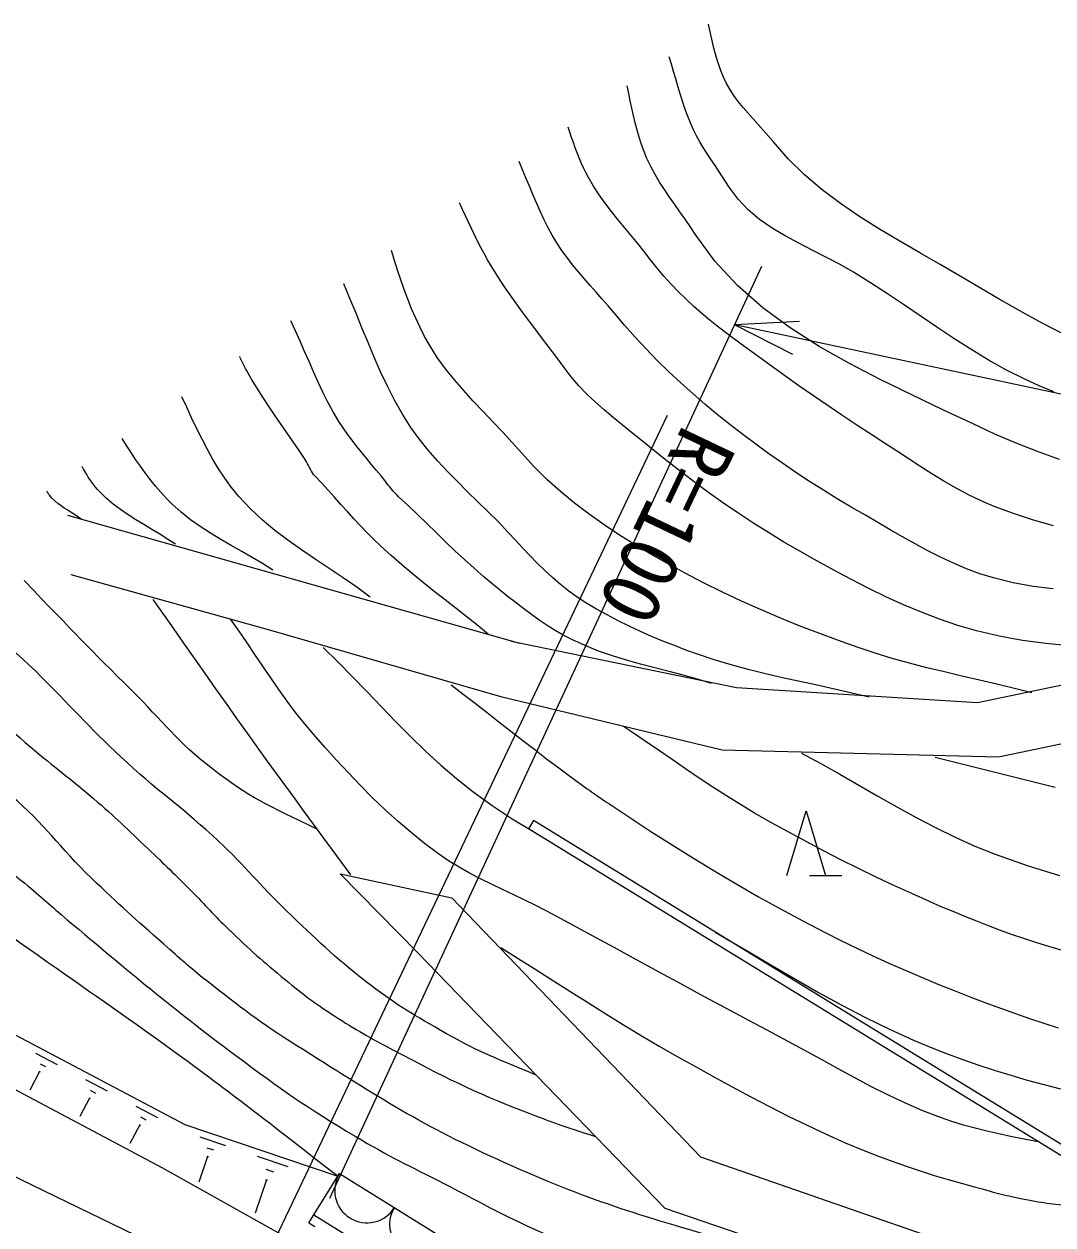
# Model space of a CAD drawing. Units: millimetres, scale not verified. Extents: x 40000 to 680000, y 20000 to 380000.
# Drawn here: x 380800 to 412614, y 291870 to 329015 of the extents above; entities that cross this region are included whole.
import ezdxf
from ezdxf.enums import TextEntityAlignment as Align

# ---------------------------------------------------------------- set-up
doc = ezdxf.new("R2010")
doc.units = ezdxf.units.MM
doc.header["$LTSCALE"] = 1000
doc.linetypes.add('CHAIN', pattern=[18.5, 12, -1.5, 3.5, -1.5])
for name, color, linetype, lineweight in [('M-BGD', 7, 'Continuous', 25), ('M-BMK', 2, 'CHAIN', 13), ('M-STR-HTXT', 7, 'Continuous', 13)]:
    doc.layers.add(name, color=color, linetype=linetype, lineweight=lineweight)
doc.styles.add('ＭＳ ゴシック', font='')
doc.styles.get('ＭＳ ゴシック').set_extended_font_data('MS Gothic')

msp = doc.modelspace()

# ---------------------------------------------------------------- linework, layer by layer
at = {"layer": 'M-BGD'}
for p, q in [((387805, 289832), (400696, 316921)), ((396129, 309857), (382159, 313809)), ((388354, 310281), (382254, 311977)), ((395582, 308195), (388354, 310281)), ((402826, 308479), (395862, 309912)), ((420512, 310158), (410282, 308019)), ((410282, 308019), (402826, 308479)), ((420586, 308359), (410932, 306340)), ((402389, 306551), (395582, 308195)), ((410932, 306340), (402389, 306551)), ((397706, 305729), (398213, 305363)), ((404382, 302682), (404982, 304682)), ((404982, 304682), (405582, 302682)), ((396557, 304376), (396400, 304121)), ((413547, 293945), (396557, 304376)), ((413452, 293651), (396400, 304121)), ((392975, 300289), (390579, 302728)), ((390579, 302728), (394027, 301992)), ((405082, 302682), (406082, 302682)), ((401727, 293971), (394027, 301992)), ((400623, 292377), (392975, 300289)), ((377581, 299309), (385767, 294973)), ((377581, 299309), (385767, 294973)), ((381158, 297189), (381820, 296838)), ((378508, 297121), (385065, 293648)), ((381301, 296858), (381467, 296770)), ((381278, 296615), (380974, 296041)), ((381258, 296626), (381299, 296604)), ((382704, 296369), (383367, 296018)), ((382825, 295796), (382521, 295222)), ((382804, 295807), (382846, 295785)), ((382847, 296039), (383013, 295951)), ((384255, 295548), (384923, 295194)), ((384377, 294971), (384066, 294385)), ((384356, 294982), (384398, 294960)), ((384399, 295215), (384566, 295127)), ((385767, 294973), (390500, 293375)), ((386239, 294595), (387028, 294330)), ((386455, 294259), (386653, 294193)), ((386475, 293989), (386207, 293193)), ((386450, 293997), (386499, 293981)), ((388012, 294000), (388960, 293681)), ((408815, 291499), (401727, 293971)), ((385065, 293648), (389440, 291193)), ((388272, 293596), (388509, 293516)), ((389605, 291934), (390554, 293463)), ((390554, 293463), (395366, 290478)), ((388295, 293271), (387947, 292237)), ((388265, 293281), (388324, 293261)), ((407920, 289893), (400623, 292377)), ((389763, 292189), (394714, 289117)), ((389605, 291934), (389791, 291818))]:
    msp.add_line(p, q, dxfattribs=at)
for points in [[(412988, 319399), (412574, 319609), (412163, 319826), (411756, 320049), (411351, 320276), (410948, 320508), (410546, 320742), (410146, 320978), (409746, 321214), (409127, 321575), (408502, 321934), (407875, 322297), (407253, 322668), (406643, 323054), (406049, 323460), (405478, 323890), (404936, 324350), (404428, 324845), (403961, 325380), (403812, 325560), (403658, 325736), (403500, 325910), (403341, 326084), (403185, 326259), (403032, 326436), (402885, 326617), (402747, 326804), (402621, 326998), (402508, 327201), (402426, 327372), (402353, 327547), (402288, 327724), (402229, 327904), (402176, 328087), (402128, 328271), (402083, 328457), (402042, 328643), (402003, 328829), (401965, 329015)], [(412636, 317637), (412185, 317826), (411740, 318028), (411182, 318309), (410637, 318612), (410103, 318934), (409576, 319271), (409055, 319617), (408537, 319968), (408019, 320321), (407499, 320671), (406975, 321013), (406444, 321343), (406036, 321575), (405613, 321797), (405184, 322014), (404754, 322233), (404333, 322462), (403927, 322706), (403544, 322972), (403191, 323267), (402876, 323597), (402605, 323969), (402493, 324146), (402378, 324321), (402261, 324495), (402144, 324668), (402028, 324843), (401913, 325018), (401802, 325195), (401696, 325375), (401596, 325558), (401504, 325745), (401407, 325963), (401318, 326184), (401235, 326407), (401158, 326633), (401085, 326860), (401015, 327088), (400948, 327318), (400882, 327547), (400815, 327777), (400747, 328005)], [(412813, 315549), (412139, 315792), (411472, 316053), (410813, 316333), (410164, 316634), (409212, 317087), (408245, 317545), (407276, 318018), (406318, 318515), (405384, 319044), (404489, 319617), (403644, 320241), (402864, 320927), (402162, 321683), (401551, 322520), (401399, 322751), (401241, 322981), (401081, 323208), (400919, 323435), (400759, 323663), (400603, 323893), (400453, 324126), (400311, 324363), (400180, 324607), (400061, 324857), (399973, 325071), (399894, 325289), (399823, 325511), (399759, 325734), (399700, 325960), (399646, 326187), (399595, 326415), (399546, 326643), (399498, 326871), (399449, 327099)], [(412632, 313492), (412011, 313670), (411398, 313871), (410793, 314096), (410394, 314266), (410003, 314454), (409619, 314658), (409242, 314874), (408870, 315101), (408501, 315335), (408135, 315574), (407771, 315815), (407407, 316055), (407042, 316292), (406580, 316591), (406121, 316895), (405666, 317203), (405212, 317514), (404761, 317829), (404312, 318148), (403865, 318468), (403420, 318792), (402976, 319117), (402534, 319444), (402272, 319642), (402014, 319847), (401760, 320059), (401512, 320277), (401270, 320501), (401035, 320732), (400807, 320970), (400586, 321215), (400375, 321466), (400172, 321725), (399976, 321977), (399775, 322226), (399571, 322473), (399366, 322719), (399163, 322967), (398963, 323217), (398770, 323470), (398585, 323730), (398410, 323996), (398249, 324271), (398170, 324419), (398097, 324569), (398028, 324722), (397962, 324876), (397900, 325032), (397841, 325189), (397784, 325347), (397730, 325506), (397676, 325665), (397624, 325825)], [(412621, 311541), (411999, 311621), (411383, 311732), (410773, 311881), (410353, 312012), (409940, 312164), (409535, 312336), (409135, 312523), (408740, 312724), (408350, 312935), (407963, 313153), (407578, 313375), (407196, 313598), (406813, 313820), (406378, 314075), (405945, 314334), (405514, 314599), (405088, 314870), (404665, 315147), (404247, 315430), (403833, 315719), (403424, 316015), (403020, 316318), (402623, 316629), (402236, 316942), (401853, 317261), (401475, 317587), (401104, 317920), (400739, 318260), (400381, 318608), (400032, 318964), (399692, 319327), (399362, 319700), (399042, 320081), (398862, 320296), (398679, 320508), (398493, 320718), (398307, 320928), (398122, 321139), (397940, 321352), (397762, 321568), (397591, 321789), (397428, 322015), (397275, 322249), (397133, 322487), (397000, 322730), (396875, 322978), (396756, 323228), (396642, 323482), (396532, 323738), (396425, 323995), (396320, 324253), (396215, 324510), (396110, 324767)], [(413115, 309784), (412390, 309855), (411669, 309951), (410954, 310080), (410247, 310247), (409672, 310416), (409105, 310608), (408545, 310822), (407992, 311054), (407445, 311303), (406903, 311566), (406367, 311841), (405836, 312124), (405309, 312414), (404786, 312708), (404297, 312992), (403814, 313285), (403337, 313588), (402865, 313900), (402398, 314220), (401937, 314548), (401482, 314884), (401032, 315226), (400587, 315576), (400148, 315931), (399867, 316159), (399582, 316386), (399297, 316614), (399014, 316844), (398736, 317079), (398465, 317320), (398202, 317569), (397952, 317829), (397716, 318101), (397496, 318387), (397269, 318701), (397037, 319012), (396803, 319321), (396568, 319630), (396335, 319940), (396104, 320252), (395878, 320566), (395658, 320885), (395445, 321208), (395242, 321538), (395132, 321725), (395027, 321915), (394924, 322107), (394825, 322300), (394727, 322495), (394632, 322691), (394539, 322887), (394447, 323085), (394357, 323282), (394267, 323480)], [(411958, 308329), (411420, 308465), (410880, 308595), (410339, 308722), (409798, 308847), (409257, 308975), (408718, 309107), (408180, 309245), (407646, 309393), (407115, 309553), (406588, 309728), (405979, 309945), (405372, 310170), (404767, 310405), (404167, 310649), (403571, 310903), (402979, 311167), (402393, 311443), (401812, 311730), (401238, 312028), (400670, 312339), (400180, 312619), (399693, 312909), (399211, 313210), (398737, 313524), (398273, 313851), (397821, 314194), (397384, 314553), (396965, 314930), (396565, 315327), (396187, 315744), (395897, 316073), (395599, 316396), (395296, 316715), (394991, 317033), (394689, 317353), (394393, 317678), (394106, 318009), (393833, 318350), (393577, 318704), (393342, 319072), (393187, 319347), (393043, 319629), (392909, 319916), (392784, 320207), (392668, 320503), (392558, 320801), (392453, 321101), (392352, 321403), (392254, 321705), (392157, 322007)], [(406926, 308193), (406394, 308322), (405860, 308444), (405325, 308562), (404789, 308679), (404254, 308797), (403721, 308921), (403190, 309053), (402662, 309195), (402138, 309351), (401619, 309524), (401262, 309653), (400907, 309788), (400554, 309929), (400203, 310076), (399856, 310230), (399511, 310392), (399171, 310560), (398834, 310737), (398502, 310921), (398175, 311113), (397903, 311288), (397640, 311478), (397387, 311681), (397141, 311894), (396902, 312115), (396669, 312344), (396440, 312578), (396215, 312815), (395993, 313054), (395772, 313293), (395466, 313614), (395153, 313928), (394835, 314240), (394516, 314550), (394200, 314863), (393888, 315179), (393586, 315503), (393295, 315835), (393020, 316180), (392763, 316539), (392501, 316953), (392259, 317378), (392035, 317813), (391825, 318257), (391626, 318706), (391435, 319160), (391248, 319616), (391064, 320073), (390878, 320528), (390687, 320981)], [(402054, 308622), (401620, 308752), (401182, 308872), (400742, 308987), (400301, 309102), (399862, 309218), (399425, 309341), (398992, 309475), (398565, 309622), (398145, 309788), (397734, 309975), (397474, 310111), (397219, 310258), (396970, 310414), (396726, 310579), (396486, 310750), (396249, 310927), (396016, 311108), (395784, 311292), (395554, 311477), (395325, 311662), (395016, 311919), (394714, 312182), (394416, 312452), (394122, 312726), (393832, 313003), (393543, 313283), (393254, 313563), (392966, 313843), (392676, 314121), (392383, 314396), (392339, 314438), (392297, 314481), (392255, 314525), (392215, 314569), (392175, 314615), (392136, 314661), (392097, 314708), (392059, 314755), (392022, 314803), (391985, 314850), (391838, 315036), (391689, 315220), (391537, 315403), (391386, 315585), (391235, 315768), (391086, 315953), (390941, 316139), (390800, 316329), (390665, 316523), (390537, 316722), (390362, 317019), (390198, 317322), (390043, 317630), (389894, 317942), (389751, 318257), (389612, 318574), (389474, 318891), (389335, 319208), (389195, 319524), (389051, 319838)], [(395173, 310125), (394837, 310397), (394499, 310666), (394159, 310934), (393819, 311201), (393479, 311468), (393141, 311738), (392806, 312012), (392476, 312290), (392150, 312574), (391831, 312865), (391617, 313072), (391407, 313282), (391200, 313497), (390997, 313715), (390796, 313935), (390597, 314156), (390398, 314378), (390199, 314599), (389998, 314820), (389796, 315039), (389755, 315086), (389718, 315137), (389684, 315190), (389653, 315245), (389623, 315301), (389594, 315358), (389565, 315415), (389536, 315471), (389505, 315527), (389472, 315580), (389290, 315853), (389105, 316123), (388918, 316392), (388731, 316661), (388545, 316930), (388361, 317201), (388180, 317474), (388005, 317750), (387836, 318030), (387675, 318314), (387652, 318356), (387631, 318397), (387609, 318438), (387588, 318480), (387567, 318522), (387547, 318564), (387526, 318606), (387506, 318648), (387487, 318690), (387467, 318733)], [(391497, 311292), (391085, 311596), (390663, 311889), (390234, 312176), (389805, 312461), (389378, 312750), (388959, 313046), (388551, 313355), (388160, 313680), (387788, 314027), (387442, 314401), (387219, 314677), (387011, 314964), (386816, 315260), (386632, 315565), (386459, 315877), (386294, 316194), (386135, 316515), (385981, 316838), (385830, 317162), (385681, 317486)], [(388494, 312128), (388178, 312326), (387857, 312517), (387532, 312703), (387206, 312889), (386882, 313076), (386562, 313269), (386250, 313470), (385947, 313684), (385656, 313914), (385380, 314162), (385201, 314343), (385028, 314531), (384861, 314725), (384701, 314925), (384546, 315129), (384396, 315337), (384250, 315549), (384108, 315763), (383969, 315978), (383833, 316195)], [(385478, 312923), (385239, 313081), (384996, 313234), (384750, 313383), (384502, 313532), (384257, 313682), (384015, 313836), (383779, 313998), (383552, 314169), (383335, 314353), (383131, 314551), (383067, 314621), (383006, 314694), (382948, 314768), (382892, 314845), (382839, 314923), (382787, 315003), (382738, 315084), (382689, 315166), (382642, 315249), (382597, 315332)], [(382562, 313704), (382462, 313776), (382359, 313845), (382254, 313911), (382149, 313978), (382045, 314045), (381943, 314114), (381844, 314188), (381750, 314266), (381663, 314350), (381583, 314443), (381574, 314454), (381566, 314467), (381557, 314479), (381549, 314491), (381541, 314504), (381533, 314517), (381525, 314529), (381518, 314542), (381511, 314555), (381504, 314569)], [(384787, 311215), (385110, 310755), (385433, 310295), (385756, 309835), (386078, 309375), (386401, 308914), (386724, 308455), (387048, 307995), (387372, 307536), (387698, 307078), (388025, 306621), (388309, 306227), (388595, 305834), (388881, 305441), (389168, 305049), (389456, 304657), (389744, 304266), (390032, 303874), (390320, 303483), (390608, 303091), (390895, 302699)], [(412160, 294444), (412040, 294466), (411671, 294537), (411303, 294610), (410935, 294687), (410569, 294770), (410205, 294860), (409844, 294959), (409486, 295069), (409132, 295191), (408588, 295403), (408052, 295635), (407524, 295884), (407001, 296147), (406483, 296420), (405969, 296701), (405456, 296984), (404943, 297269), (404429, 297550), (403912, 297825), (403213, 298192), (402516, 298564), (401821, 298938), (401126, 299314), (400433, 299692), (399739, 300071), (399046, 300449), (398352, 300827), (397658, 301203), (396962, 301577), (396625, 301751), (396284, 301919), (395941, 302082), (395597, 302245), (395254, 302409), (394914, 302578), (394578, 302753), (394249, 302938), (393927, 303136), (393614, 303349), (393186, 303670), (392769, 304005), (392363, 304354), (391966, 304714), (391579, 305085), (391199, 305465), (390827, 305852), (390462, 306246), (390103, 306645), (389750, 307047), (389469, 307382), (389198, 307725), (388937, 308075), (388682, 308431), (388433, 308790), (388186, 309152), (387941, 309516), (387695, 309878), (387447, 310239), (387194, 310596)], [(390051, 309729), (390509, 309279), (390960, 308821), (391407, 308357), (391852, 307893), (392300, 307431), (392753, 306975), (393214, 306528), (393686, 306094), (394172, 305677), (394675, 305279), (395277, 304845), (395895, 304435), (396527, 304046), (396399, 304120)], [(394005, 308572), (394377, 308290), (394747, 308006), (395116, 307719), (395484, 307432), (395852, 307145), (396220, 306858), (396589, 306572), (396959, 306288), (397332, 306007), (397706, 305729)], [(413113, 300301), (412491, 300481), (412114, 300598), (411739, 300720), (411366, 300848), (410994, 300982), (410624, 301120), (410256, 301263), (409890, 301410), (409525, 301561), (409162, 301715), (408800, 301873), (408246, 302120), (407694, 302373), (407145, 302632), (406599, 302897), (406055, 303167), (405515, 303444), (404978, 303727), (404444, 304016), (403914, 304311), (403387, 304612), (402952, 304872), (402522, 305139), (402096, 305414), (401674, 305694), (401254, 305978), (400836, 306264), (400418, 306551), (400000, 306838), (399581, 307123), (399332, 307290)], [(404839, 306462), (405435, 306142), (406025, 305812), (406614, 305475), (407201, 305137), (407790, 304802), (408382, 304475), (408980, 304160), (409586, 303863), (410201, 303587), (410828, 303338), (411818, 302991), (412819, 302677)], [(412682, 305404), (411941, 305590), (411199, 305775), (410457, 305961), (409715, 306148), (408973, 306334)], [(398213, 305363), (398279, 305316), (398345, 305269), (398411, 305223), (398478, 305177), (398544, 305131), (398611, 305085), (398678, 305039), (398745, 304993), (398812, 304948), (398879, 304903), (399527, 304471), (400180, 304045), (400837, 303626), (401498, 303214), (402164, 302809), (402835, 302412), (403510, 302024), (404190, 301644), (404876, 301273), (405566, 300913), (406055, 300666), (406547, 300427), (407043, 300194), (407542, 299967), (408043, 299747), (408547, 299532), (409054, 299323), (409562, 299119), (410073, 298920), (410585, 298725), (411019, 298565), (411455, 298410), (411893, 298259), (412333, 298113), (412774, 297971)], [(402169, 300930), (402524, 300723), (403233, 300303), (403943, 299885), (404654, 299470), (405369, 299064), (406090, 298668), (406819, 298288), (407557, 297927), (408305, 297588), (408796, 297383), (409291, 297188), (409791, 297003), (410294, 296828), (410800, 296662), (411309, 296504), (411821, 296354), (412335, 296212), (412850, 296076)], [(395538, 300449), (396083, 300111), (396625, 299769), (397166, 299425), (397707, 299080), (398248, 298737), (398791, 298396), (399336, 298058), (399884, 297726), (400436, 297401), (400993, 297084), (401560, 296767), (402129, 296453), (402699, 296141), (403272, 295834), (403848, 295532), (404428, 295238), (405012, 294953), (405600, 294678), (406193, 294415), (406792, 294165), (407216, 293998), (407643, 293839), (408073, 293687), (408506, 293543), (408941, 293405), (409378, 293274), (409817, 293150), (410220, 293042)]]:
    msp.add_lwpolyline(points, dxfattribs=at)
for centre in [(391404, 292936), (393103, 291882)]:
    msp.add_arc(centre, 1000, 148.1845, 328.1845, dxfattribs=at)
for points, knots in [([(390500, 293375), (387935, 295369), (387263, 295903), (385134, 297449), (383509, 298629), (382573, 299253), (380933, 300412), (379878, 301159), (379329, 301640), (378233, 302325), (377044, 303069), (376314, 303379), (375044, 303976), (373934, 304498), (373294, 304754), (372156, 305214), (371283, 305566), (370755, 305670), (369906, 306076), (369194, 306417), (368794, 306631), (368180, 307126), (367624, 307576), (367363, 307898), (366943, 308477), (366523, 309055), (366415, 309459), (366080, 310090), (365800, 310616), (365553, 310873), (365367, 311440), (365071, 312344), (364978, 312889), (364955, 313841), (364932, 314753), (364982, 315275), (365180, 316166), (365353, 316949), (365465, 317249), (365817, 318117)], [0, 0, 0, 0, 1, 1, 1, 2, 2, 2, 3, 3, 3, 4, 4, 4, 5, 5, 5, 6, 6, 6, 7, 7, 7, 8, 8, 8, 9, 9, 9, 10, 10, 10, 11, 11, 11, 12, 12, 12, 13, 13, 13, 13]), ([(367618, 317366), (367371, 316512), (367278, 316191), (367243, 315416), (367208, 314651), (367248, 314209), (367430, 313465), (367615, 312712), (367838, 312323), (368180, 311628), (368522, 310933), (368720, 310542), (369156, 309902), (369465, 309446), (369667, 309205), (370056, 308814), (370542, 308326), (370877, 308118), (371444, 307727), (371935, 307386), (372220, 307203), (372756, 306939), (373247, 306697), (373566, 306666), (374069, 306451), (374967, 306068), (375454, 305814), (376320, 305364), (377234, 304888), (377747, 304617), (378608, 304051), (379502, 303463), (379989, 303110), (380821, 302438), (381346, 302013), (381616, 301746), (382134, 301313), (384139, 299633), (385254, 298680), (387347, 297112), (388741, 296067), (389545, 295506), (391040, 294612), (392080, 293990), (392701, 293707), (393779, 293154), (395047, 292502), (395739, 292093), (397051, 291535), (398795, 290794), (399793, 290423), (401586, 289810), (404754, 288728), (406559, 288186), (409820, 287427), (410783, 287203), (411106, 287118), (412292, 286883)], [0, 0, 0, 0, 1, 1, 1, 2, 2, 2, 3, 3, 3, 4, 4, 4, 5, 5, 5, 6, 6, 6, 7, 7, 7, 8, 8, 8, 9, 9, 9, 10, 10, 10, 11, 11, 11, 12, 12, 12, 13, 13, 13, 14, 14, 14, 15, 15, 15, 16, 16, 16, 17, 17, 17, 18, 18, 18, 19, 19, 19, 19]), ([(406350, 290427), (404435, 290853), (403891, 291003), (402335, 291445), (399588, 292226), (398047, 292713), (395446, 293893), (392909, 295044), (391600, 295929), (389239, 297410), (388102, 298123), (387508, 298592), (386451, 299419), (385914, 299840), (385633, 300101), (385122, 300554), (384237, 301339), (383736, 301773), (382886, 302596), (381882, 303567), (381454, 304252), (380390, 305157), (379759, 305694), (379328, 305894), (378640, 306356), (377949, 306820), (377577, 307106), (376857, 307523), (376097, 307963), (375598, 308073), (374847, 308528), (374216, 308910), (373849, 309115), (373291, 309598), (372323, 310435), (371613, 310799), (370957, 311899), (370686, 312353), (370603, 312651), (370471, 313163), (370317, 313760), (370264, 314105), (370212, 314719), (370147, 315489), (370190, 315792), (370277, 316696)], [0, 0, 0, 0, 1, 1, 1, 2, 2, 2, 3, 3, 3, 4, 4, 4, 5, 5, 5, 6, 6, 6, 7, 7, 7, 8, 8, 8, 9, 9, 9, 10, 10, 10, 11, 11, 11, 12, 12, 12, 13, 13, 13, 14, 14, 14, 15, 15, 15, 15]), ([(373097, 314881), (373211, 314230), (373271, 313991), (373486, 313455), (373769, 312747), (374041, 312392), (374523, 311802), (374937, 311295), (375242, 311073), (375755, 310667), (376234, 310288), (376545, 310134), (377051, 309792), (377671, 309374), (378047, 309179), (378640, 308722), (379613, 307972), (380069, 307444), (381006, 306648), (381753, 306013), (382208, 305700), (382951, 305059), (383630, 304475), (383986, 304120), (384636, 303504), (385163, 303005), (385453, 302720), (385965, 302207), (386427, 301744), (386661, 301461), (387132, 301008), (387791, 300373), (388176, 300033), (388883, 299452), (389442, 298992), (389766, 298743), (390374, 298350), (391074, 297897), (391484, 297670), (392221, 297280), (393778, 296456), (394660, 295998), (396305, 295368), (397141, 295048), (397434, 294934), (398466, 294609)], [0, 0, 0, 0, 1, 1, 1, 2, 2, 2, 3, 3, 3, 4, 4, 4, 5, 5, 5, 6, 6, 6, 7, 7, 7, 8, 8, 8, 9, 9, 9, 10, 10, 10, 11, 11, 11, 12, 12, 12, 13, 13, 13, 14, 14, 14, 15, 15, 15, 15]), ([(396630, 296508), (395218, 297094), (394776, 297263), (393666, 297897), (392740, 298427), (392223, 298737), (391380, 299392), (390363, 300182), (389848, 300695), (388919, 301589), (388071, 302406), (387668, 302937), (386810, 303743), (385754, 304735), (385063, 305179), (383997, 306160), (382925, 307146), (382385, 307763), (381360, 308797), (380223, 309944), (379368, 310408), (378459, 311742), (377999, 312416), (377816, 312693), (377404, 313544)], [0, 0, 0, 0, 1, 1, 1, 2, 2, 2, 3, 3, 3, 4, 4, 4, 5, 5, 5, 6, 6, 6, 7, 7, 7, 8, 8, 8, 8]), ([(389855, 304114), (388332, 304839), (387781, 305089), (386627, 305975), (385548, 306803), (385097, 307445), (384130, 308402), (382811, 309709), (382399, 310143), (380802, 311799)], [0, 0, 0, 0, 1, 1, 1, 2, 2, 2, 3, 3, 3, 3]), ([(410220, 293042), (410923, 292841), (411131, 292785), (411726, 292669), (412379, 292542), (412615, 292521), (413414, 292442)], [0, 0, 0, 0, 1, 1, 1, 2, 2, 2, 2])]:
    msp.add_open_spline(points, degree=3, knots=knots, dxfattribs=at)
at = {"layer": 'M-BMK'}
msp.add_line((375209, 295943), (387805, 289832), dxfattribs=at)
at = {"layer": 'M-STR-HTXT'}
for p, q in [((390255, 292701), (403615, 321526)), ((404772, 319815), (402774, 319711)), ((441236, 311523), (402774, 319711)), ((402774, 319711), (404556, 318803))]:
    msp.add_line(p, q, dxfattribs=at)

# ---------------------------------------------------------------- texts
at = {"layer": 'M-BGD', "style": 'ＭＳ ゴシック'}
msp.add_text('R=100', height=1833, rotation=244.55, dxfattribs=at).set_placement((400696, 316921), align=Align.BOTTOM_LEFT)

doc.saveas('drawing.dxf')
